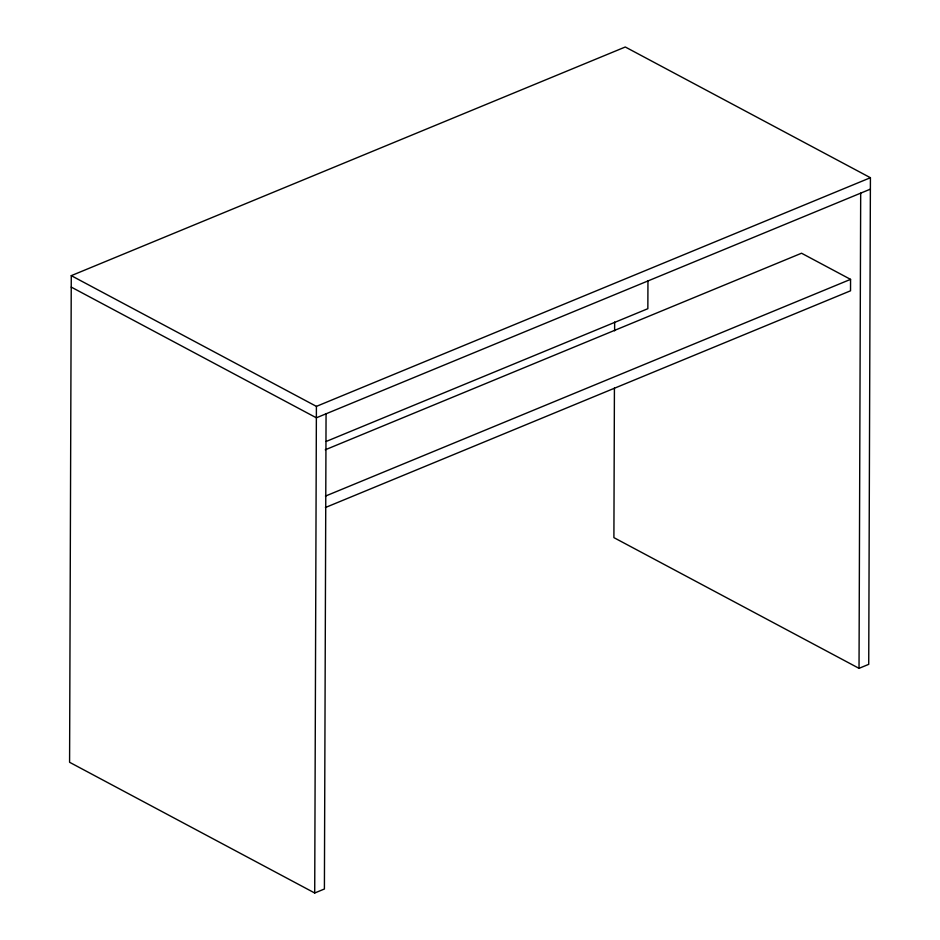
<?xml version="1.0" encoding="UTF-8"?>
<svg xmlns="http://www.w3.org/2000/svg" width="940" height="940" viewBox="0 0 940 940"><rect width="100%" height="100%" fill="white"/><g stroke="black" fill="none" stroke-linecap="round" stroke-linejoin="round"><path stroke-width="1.41" d="M614.419 388.032L613.902 537.633L859.031 668.34L868.725 664.345L870.417 177.719L625.288 47L71.275 275.655L69.584 762.281L314.712 893L324.406 888.993L326.062 413.8M314.712 893L316.404 406.374L71.275 275.655M614.619 330.833L614.654 322.032M647.954 280.849L647.848 308.696L326.262 441.424M325.264 449.79L801.538 253.224L850.559 279.368L850.524 290.801L325.393 507.53M859.031 668.34L860.688 193.147M316.404 406.374L870.417 177.719M870.381 189.151L316.369 417.806L71.24 287.088M325.44 496.097L850.559 279.368"/></g></svg>
